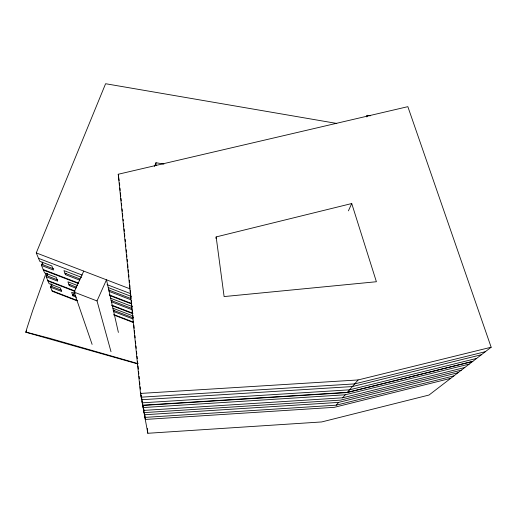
<?xml version="1.0" encoding="UTF-8"?>
<svg xmlns="http://www.w3.org/2000/svg" width="517" height="517" viewBox="0 0 517 517"><rect width="100%" height="100%" fill="white"/><g stroke="black" fill="none" stroke-linecap="round" stroke-linejoin="round"><path stroke-width="0.78" d="M215.977 238.492L216.151 236.922L351.734 203.53L376.402 281.733L224.107 296.571L216.151 236.922M366.921 116.874L367.122 115.304L370.217 115.834M137.761 363.942L25.979 332.282L26.522 330.757M46.019 273.209L32.713 310.465L27.149 327.584A59.655 12.169 -73.1 0 0 25.85 332.056L25.979 332.282M154.557 166.474L155.972 162.726L163.902 164.089M51.758 284.253L50.569 287.232L52.256 291.278L77.046 300.829M47.39 273.745L46.194 276.724L49.07 283.626L60.34 287.969L61.71 291.523L50.569 287.232L51.913 284.363M366.527 116.784L367.122 115.304M42.704 262.481L41.496 265.46L44.578 272.866L56.25 277.345L57.717 281.158L46.194 276.724L47.215 274.553M42.517 263.321L41.496 265.46L53.432 270.042L51.855 265.951L39.764 261.311L36.268 252.91L105.597 83.722L336.774 123.447M114.263 310.174L113.662 311.538L133.063 319.008M112.086 300.422L111.465 301.831L132.468 309.903M109.759 289.966L109.113 291.42L130.723 299.718M111.006 351.696L97.015 300.939L106.489 279.82L118.387 332.418M348.413 210.846L351.734 203.53M92.116 344.393L74.105 292.118L83.748 271.102M76.51 297.223L72.871 295.821L73.802 293.792M76.031 288.202L69.259 285.597L69.905 284.201M79.689 280.124L65.388 274.637L66.06 273.196M144.65 414.989L144.896 417.393L336.244 405.173L338.648 402.394L458.01 372.731M143.203 406.401L143.616 410.408L342.629 397.806L345.233 394.801L469.236 364.091M142.214 400.636L142.698 405.438L347.166 392.577L358.113 379.95L491.15 347.23L407.848 106.67L118.244 174.248L140.495 393.431L147.817 433.278L321.697 421.943L429.032 395.033L491.15 347.23M342.629 397.806L464.802 367.503M461.364 370.153L340.613 400.126L144.017 412.611L143.694 409.406M336.244 405.173L453.9 375.891M450.721 378.341L334.376 407.318L145.271 419.436L144.779 414.615M485.34 351.696L354.694 383.892L141.18 397.179L141.018 395.576M481.405 354.733L352.381 386.561L141.652 399.725L141.16 394.917M476.59 358.436L349.55 389.824L142.22 402.827L142.059 401.218M472.868 361.299L347.366 392.345L142.66 405.218M347.166 392.577L472.525 361.564M345.233 394.801L143.093 407.558L142.679 403.544M338.648 402.394L144.417 414.763L144.172 412.359M140.495 393.431L358.113 379.95M25.85 332.056L50.071 338.415L138.071 363.645M36.268 252.91L130.284 288.938M38.529 258.345L82.209 275.096M107.058 284.628L130.407 293.578M81.647 277.383L63.966 270.598L65.388 274.637M108.24 287.588L131.324 296.441M53.736 268.885L43.221 264.853L42.084 262.08M65 273.209L80.025 278.98M108.564 289.934L131.092 298.58M43.182 269.506L78.474 283.064M109.261 294.89L131.783 303.544M43.428 270.1L78.067 283.406M109.688 295.556L131.518 303.944M77.498 285.513L67.934 281.836L69.259 285.597M110.657 298.257L132.371 306.607M57.633 279.897L47.855 276.136L46.795 273.558M68.916 284.234L76.438 287.122M111.045 300.429L132.106 308.526M47.764 280.492L74.855 290.922M111.724 305.108L132.798 313.218M47.997 281.054L75.036 291.459M111.84 305.625L132.875 313.716M74.105 292.118L97.015 300.939M75.314 293.734L71.63 292.312L72.871 295.821M112.906 308.203L132.998 315.939M61.2 290.134L52.178 286.657L50.989 283.768M72.477 294.477L75.482 295.634M113.068 310.11L133.367 317.929M52.036 290.754L77.621 300.616M113.74 314.536L133.302 322.078M113.85 315.015L133.373 322.543M118.244 174.248L119.13 180.569M119.466 182.94L119.724 184.808M147.326 428.47L147.817 433.278M143.842 409.147L144.004 410.75M141.729 398.012L141.891 399.615M119.446 183.231L119.685 185.635M119.931 188.039L120.177 190.443M120.422 192.847L120.745 196.053M120.991 198.457L121.236 200.861M121.476 203.265L121.721 205.669M122.051 208.874L122.29 211.279M122.535 213.683L122.781 216.087M123.104 219.292L123.272 220.895M123.511 223.299L123.841 226.504M124.086 228.908L124.326 231.312M124.571 233.716L124.817 236.12M125.14 239.326L125.385 241.73M125.631 244.134L125.877 246.538M126.2 249.743L126.445 252.147M126.691 254.551L126.936 256.955M127.176 259.36L127.421 261.764M127.667 264.168L127.99 267.373M128.235 269.771L128.481 272.175M128.727 274.579L128.972 276.983M129.295 280.188L129.541 282.592M129.786 284.996L130.025 287.4M130.355 290.606L130.517 292.208M130.762 294.612L131.085 297.818M131.331 300.222L131.576 302.626M131.822 305.03L132.061 307.434M132.391 310.639L132.636 313.043M132.875 315.448L133.121 317.852M133.451 321.057L133.612 322.66M133.858 325.064L134.181 328.269M134.426 330.673L134.672 333.077M134.911 335.481L135.157 337.885M135.486 341.091L135.725 343.495M135.971 345.899L136.217 348.303M136.54 351.508L136.785 353.912M137.031 356.316L137.276 358.72M137.522 361.124L137.761 363.529M138.007 365.933L138.33 369.138M138.575 371.542L138.821 373.946M139.067 376.35L139.312 378.754M139.635 381.96L139.881 384.364M140.126 386.768L140.365 389.172M140.695 392.371L140.857 393.973M155.972 162.726L156.115 165.673"/></g></svg>
